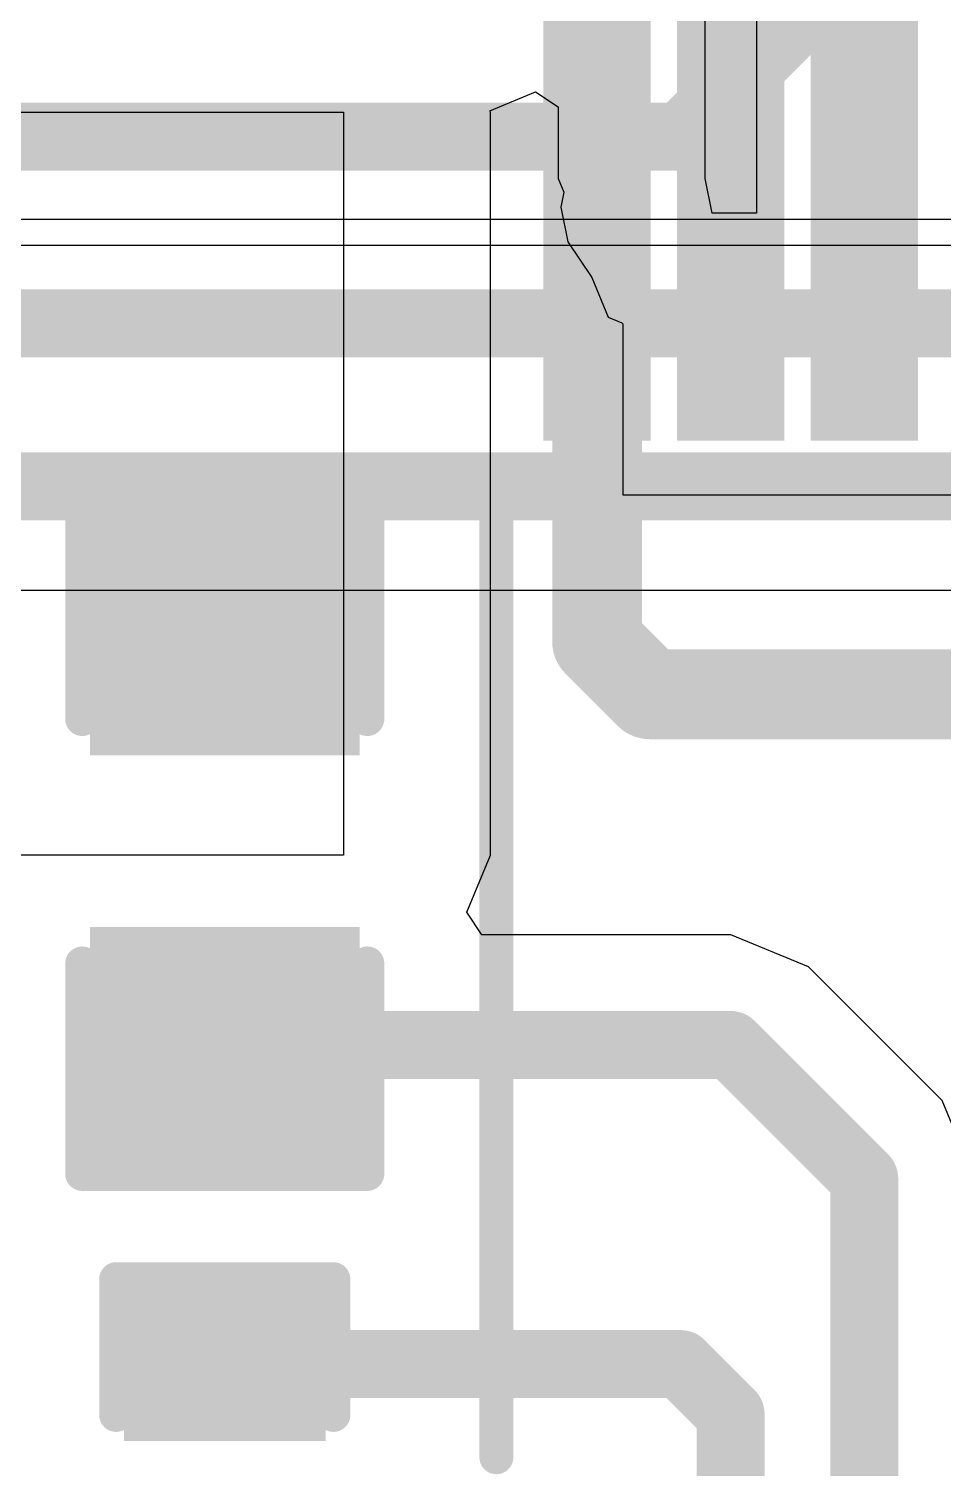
# Model space of a CAD drawing. Header units: inches. Extents: x -4 to 5258, y -4 to 5281.
# Drawn here: x 58.27 to 61.69, y 68.02 to 73.4 of the extents above; entities that cross this region are included whole.
import ezdxf

# ---------------------------------------------------------------- set-up
doc = ezdxf.new("R2010")
doc.units = ezdxf.units.IN
for name, color, linetype in [('Bottom Layer', 5, 'Continuous'), ('Layer 2', 76, 'Continuous'), ('Top Layer', 1, 'Continuous'), ('Top Overlay', 2, 'Continuous'), ('Top Paste', 8, 'Continuous'), ('Top Solder', 216, 'Continuous')]:
    doc.layers.add(name, color=color, linetype=linetype)

# ---------------------------------------------------------------- blocks, each defined once
blk = doc.blocks.new('HTSSOP_38_EP_4_4___4')
at = {"layer": 'Top Layer'}
for points in [[(3.6, 4.65), (3.6, 4.35), (2, 4.35), (2, 4.65)], [(3.6, 4.1501), (3.6, 3.8501), (2, 3.8501), (2, 4.1501)], [(3.6, 3.65), (3.6, 3.35), (2, 3.35), (2, 3.65)]]:
    blk.add_hatch(color=1, dxfattribs=at).paths.add_polyline_path(points)
at = {"layer": 'Top Paste'}
for points in [[(3.6, 4.65), (3.6, 4.35), (2, 4.35), (2, 4.65)], [(3.6, 4.1501), (3.6, 3.8501), (2, 3.8501), (2, 4.1501)], [(3.6, 3.65), (3.6, 3.35), (2, 3.35), (2, 3.65)]]:
    blk.add_hatch(color=8, dxfattribs=at).paths.add_polyline_path(points)
at = {"layer": 'Top Solder'}
for points in [[(3.6508, 4.7008), (3.6508, 4.2992), (1.9492, 4.2992), (1.9492, 4.7008)], [(3.6508, 4.2009), (3.6508, 3.7993), (1.9492, 3.7993), (1.9492, 4.2009)], [(3.6508, 3.7008), (3.6508, 3.2992), (1.9492, 3.2992), (1.9492, 3.7008)]]:
    blk.add_hatch(color=216, dxfattribs=at).paths.add_polyline_path(points)
at = {"layer": 'Top Overlay'}
blk.add_lwpolyline([(-1.8542, 4.8768, 0.127, 0.127, 0), (1.8288, 4.8768, 0.127, 0.127, 0)], format="xyseb", dxfattribs=at)
for points in [[(-1.8859, 4.8768, 0.0635, 0.0635, 1), (-1.8224, 4.8768, 0.0635, 0.0635, 1)], [(1.7971, 4.8768, 0.0635, 0.0635, 1), (1.8606, 4.8768, 0.0635, 0.0635, 1)]]:
    blk.add_lwpolyline(points, format="xyseb", close=True, dxfattribs=at)
blk = doc.blocks.new('C___0603_241')
at = {"layer": 'Top Layer'}
for points in [[(-0.381, 0.4445), (-0.381, -0.4445), (-1.143, -0.4445), (-1.143, 0.4445)], [(1.143, 0.4445), (1.143, -0.4445), (0.381, -0.4445), (0.381, 0.4445)]]:
    blk.add_hatch(color=1, dxfattribs=at).paths.add_polyline_path(points)
at = {"layer": 'Top Paste'}
for points in [[(-0.381, 0.4445), (-0.381, -0.4445), (-1.143, -0.4445), (-1.143, 0.4445)], [(1.143, 0.4445), (1.143, -0.4445), (0.381, -0.4445), (0.381, 0.4445)]]:
    blk.add_hatch(color=8, dxfattribs=at).paths.add_polyline_path(points)
at = {"layer": 'Top Solder'}
for points in [[(-0.321, 0.5045), (-0.321, -0.5045), (-1.203, -0.5045), (-1.203, 0.5045)], [(1.203, 0.5045), (1.203, -0.5045), (0.321, -0.5045), (0.321, 0.5045)]]:
    blk.add_hatch(color=216, dxfattribs=at).paths.add_polyline_path(points)
at = {"layer": 'Top Overlay'}
for points in [[(-1.2446, 0.5334, 0.127, 0.127, 0), (-1.2446, -0.5334, 0.127, 0.127, 0)], [(-1.2446, 0.5334, 0.127, 0.127, 0), (-0.4572, 0.5334, 0.127, 0.127, 0)], [(0.4572, 0.5334, 0.127, 0.127, 0), (1.2446, 0.5334, 0.127, 0.127, 0)], [(1.2446, 0.5334, 0.127, 0.127, 0), (1.2446, -0.5334, 0.127, 0.127, 0)], [(-1.2446, -0.5334, 0.127, 0.127, 0), (-0.4572, -0.5334, 0.127, 0.127, 0)], [(0.4572, -0.5334, 0.127, 0.127, 0), (1.2446, -0.5334, 0.127, 0.127, 0)]]:
    blk.add_lwpolyline(points, format="xyseb", dxfattribs=at)
for points in [[(-1.2764, 0.5334, 0.0635, 0.0635, 1), (-1.2128, 0.5334, 0.0635, 0.0635, 1)], [(-1.2764, 0.5334, 0.0635, 0.0635, 1), (-1.2128, 0.5334, 0.0635, 0.0635, 1)], [(-0.4889, 0.5334, 0.0635, 0.0635, 1), (-0.4254, 0.5334, 0.0635, 0.0635, 1)], [(0.4255, 0.5334, 0.0635, 0.0635, 1), (0.489, 0.5334, 0.0635, 0.0635, 1)], [(1.2129, 0.5334, 0.0635, 0.0635, 1), (1.2764, 0.5334, 0.0635, 0.0635, 1)], [(1.2129, 0.5334, 0.0635, 0.0635, 1), (1.2764, 0.5334, 0.0635, 0.0635, 1)], [(-1.2764, -0.5334, 0.0635, 0.0635, 1), (-1.2128, -0.5334, 0.0635, 0.0635, 1)], [(-1.2764, -0.5334, 0.0635, 0.0635, 1), (-1.2128, -0.5334, 0.0635, 0.0635, 1)], [(-0.4889, -0.5334, 0.0635, 0.0635, 1), (-0.4254, -0.5334, 0.0635, 0.0635, 1)], [(0.4255, -0.5334, 0.0635, 0.0635, 1), (0.489, -0.5334, 0.0635, 0.0635, 1)], [(1.2129, -0.5334, 0.0635, 0.0635, 1), (1.2764, -0.5334, 0.0635, 0.0635, 1)], [(1.2129, -0.5334, 0.0635, 0.0635, 1), (1.2764, -0.5334, 0.0635, 0.0635, 1)]]:
    blk.add_lwpolyline(points, format="xyseb", close=True, dxfattribs=at)
blk = doc.blocks.new('____0402_248')
at = {"layer": 'Top Layer'}
for points in [[(-0.6985, -0.3175), (-0.6985, 0.3175), (-0.2413, 0.3175), (-0.2413, -0.3175)], [(0.2413, -0.3175), (0.2413, 0.3175), (0.6985, 0.3175), (0.6985, -0.3175)]]:
    blk.add_hatch(color=1, dxfattribs=at).paths.add_polyline_path(points)
at = {"layer": 'Top Paste'}
for points in [[(-0.6985, -0.3175), (-0.6985, 0.3175), (-0.2413, 0.3175), (-0.2413, -0.3175)], [(0.2413, -0.3175), (0.2413, 0.3175), (0.6985, 0.3175), (0.6985, -0.3175)]]:
    blk.add_hatch(color=8, dxfattribs=at).paths.add_polyline_path(points)
at = {"layer": 'Top Solder'}
for points in [[(-0.7585, -0.3775), (-0.7585, 0.3775), (-0.1813, 0.3775), (-0.1813, -0.3775)], [(0.1813, -0.3775), (0.1813, 0.3775), (0.7585, 0.3775), (0.7585, -0.3775)]]:
    blk.add_hatch(color=216, dxfattribs=at).paths.add_polyline_path(points)
at = {"layer": 'Top Overlay'}
for points in [[(-0.2794, 0.4064, 0.127, 0.127, 0), (-0.7874, 0.4064, 0.127, 0.127, 0)], [(-0.7874, -0.4064, 0.127, 0.127, 0), (-0.7874, 0.4064, 0.127, 0.127, 0)], [(0.7874, 0.4064, 0.127, 0.127, 0), (0.2794, 0.4064, 0.127, 0.127, 0)], [(0.7874, -0.4064, 0.127, 0.127, 0), (0.7874, 0.4064, 0.127, 0.127, 0)], [(-0.2794, -0.4064, 0.127, 0.127, 0), (-0.7874, -0.4064, 0.127, 0.127, 0)], [(0.7874, -0.4064, 0.127, 0.127, 0), (0.2794, -0.4064, 0.127, 0.127, 0)]]:
    blk.add_lwpolyline(points, format="xyseb", dxfattribs=at)
for points in [[(-0.8192, 0.4064, 0.0635, 0.0635, 1), (-0.7557, 0.4064, 0.0635, 0.0635, 1)], [(-0.8192, 0.4064, 0.0635, 0.0635, 1), (-0.7557, 0.4064, 0.0635, 0.0635, 1)], [(-0.3111, 0.4064, 0.0635, 0.0635, 1), (-0.2477, 0.4064, 0.0635, 0.0635, 1)], [(0.2477, 0.4064, 0.0635, 0.0635, 1), (0.3111, 0.4064, 0.0635, 0.0635, 1)], [(0.7556, 0.4064, 0.0635, 0.0635, 1), (0.8191, 0.4064, 0.0635, 0.0635, 1)], [(0.7556, 0.4064, 0.0635, 0.0635, 1), (0.8191, 0.4064, 0.0635, 0.0635, 1)], [(-0.8191, -0.4064, 0.0635, 0.0635, 1), (-0.7556, -0.4064, 0.0635, 0.0635, 1)], [(-0.8191, -0.4064, 0.0635, 0.0635, 1), (-0.7556, -0.4064, 0.0635, 0.0635, 1)], [(-0.3111, -0.4064, 0.0635, 0.0635, 1), (-0.2477, -0.4064, 0.0635, 0.0635, 1)], [(0.2477, -0.4064, 0.0635, 0.0635, 1), (0.3111, -0.4064, 0.0635, 0.0635, 1)], [(0.7556, -0.4064, 0.0635, 0.0635, 1), (0.8191, -0.4064, 0.0635, 0.0635, 1)], [(0.7556, -0.4064, 0.0635, 0.0635, 1), (0.8191, -0.4064, 0.0635, 0.0635, 1)]]:
    blk.add_lwpolyline(points, format="xyseb", close=True, dxfattribs=at)

msp = doc.modelspace()

# ---------------------------------------------------------------- linework, layer by layer
at = {"layer": 'Bottom Layer'}
for p, q in [((71.4884, 72.6908), (8.2585, 72.6908)), ((45.2701, 71.3043), (69.2602, 71.3043))]:
    msp.add_line(p, q, dxfattribs=at)
for points in [[(8.2585, 72.3023, 0.254, 0.254, 0), (71.8834, 72.3023, 0.254, 0.254, 0)], [(45.1092, 71.6927, 0.254, 0.254, 0), (69.6552, 71.6927, 0.254, 0.254, 0)]]:
    msp.add_lwpolyline(points, format="xyseb", dxfattribs=at)
at = {"layer": 'Layer 2'}
msp.add_line((42.4438, 72.5949), (71.3135, 72.5949), dxfattribs=at)
for points in [[(60.7089, 73.0014, 0.254, 0.254, 0), (61.4529, 73.7455, 0.254, 0.254, 0)], [(52.9478, 73.0014, 0.254, 0.254, 0), (60.7089, 73.0014, 0.254, 0.254, 0)]]:
    msp.add_lwpolyline(points, format="xyseb", dxfattribs=at)
msp.add_lwpolyline([(60.6454, 73.0014, 0.127, 0.127, 1), (60.7724, 73.0014, 0.127, 0.127, 1)], format="xyseb", close=True, dxfattribs=at)
msp.add_lwpolyline([(60.6454, 73.0014, 0.127, 0.127, 1), (60.7724, 73.0014, 0.127, 0.127, 1)], format="xyseb", close=True, dxfattribs=at)
at = {"layer": 'Top Layer'}
for p, q in [((60.9906, 73.9904), (60.9906, 72.7144)), ((60.7987, 72.8451), (60.7987, 73.6468)), ((59.9935, 73.0981), (60.1644, 73.1689)), ((60.1644, 73.1689), (60.2488, 73.1125)), ((53.3073, 73.0931), (59.4457, 73.0931)), ((59.4457, 73.0931), (59.4457, 70.3134)), ((59.9955, 73.0931), (59.9935, 73.0981)), ((59.9955, 70.3134), (59.9955, 73.0931)), ((60.2488, 73.1125), (60.2488, 72.8451)), ((60.2488, 72.8451), (60.2704, 72.793)), ((60.8247, 72.7144), (60.7987, 72.8451)), ((60.2704, 72.793), (60.2594, 72.7378)), ((60.2594, 72.7378), (60.2854, 72.6072)), ((60.9906, 72.7144), (60.8247, 72.7144)), ((60.8247, 72.7144), (60.8247, 72.7144)), ((60.2854, 72.6072), (60.3745, 72.4738)), ((60.3745, 72.4738), (60.4359, 72.3256)), ((60.4359, 72.3256), (60.4879, 72.3041)), ((60.4879, 72.3041), (60.4905, 72.3002)), ((60.4905, 72.3002), (60.4905, 71.6604)), ((60.4905, 71.6604), (63.879, 71.6604)), ((59.4457, 70.3134), (58.0386, 70.3134)), ((59.9071, 70.0998), (59.9955, 70.3134)), ((59.9635, 70.0153), (59.9071, 70.0998)), ((60.8946, 70.0153), (59.9635, 70.0153)), ((61.1862, 69.8945), (60.8946, 70.0153)), ((61.6862, 69.3946), (61.1862, 69.8945)), ((61.807, 69.103), (61.6862, 69.3946))]:
    msp.add_line(p, q, dxfattribs=at)
for points in [[(61.3946, 72.7144, 0.254, 0.254, 0), (61.3946, 74.5909, 0.254, 0.254, 0)], [(60.3946, 71.1112, 0.3356, 0.3356, 0), (60.3946, 72.7144, 0.3356, 0.3356, 0)], [(60.3946, 71.1112, 0.3356, 0.3356, 0), (60.5912, 70.9146, 0.3356, 0.3356, 0)], [(60.5912, 70.9146, 0.3356, 0.3356, 0), (62.8944, 70.9146, 0.3356, 0.3356, 0)], [(59.0013, 69.6029, 0.254, 0.254, 0), (60.8946, 69.6029, 0.254, 0.254, 0)], [(60.8946, 69.6029, 0.254, 0.254, 0), (61.3946, 69.103, 0.254, 0.254, 0)], [(61.3946, 67.1144, 0.254, 0.254, 0), (61.3946, 69.103, 0.254, 0.254, 0)], [(59.0013, 68.409, 0.254, 0.254, 0), (60.7072, 68.409, 0.254, 0.254, 0)], [(60.7072, 68.409, 0.254, 0.254, 0), (60.8945, 68.2218, 0.254, 0.254, 0)], [(60.8945, 67.1144, 0.254, 0.254, 0), (60.8945, 68.2218, 0.254, 0.254, 0)]]:
    msp.add_lwpolyline(points, format="xyseb", dxfattribs=at)
for points in [[(60.3107, 72.7144, 0.1678, 0.1678, 1), (60.4785, 72.7144, 0.1678, 0.1678, 1)], [(61.3311, 72.7144, 0.127, 0.127, 1), (61.4581, 72.7144, 0.127, 0.127, 1)], [(60.3107, 71.1112, 0.1678, 0.1678, 1), (60.4785, 71.1112, 0.1678, 0.1678, 1)], [(60.3107, 71.1112, 0.1678, 0.1678, 1), (60.4785, 71.1112, 0.1678, 0.1678, 1)], [(60.5073, 70.9146, 0.1678, 0.1678, 1), (60.6751, 70.9146, 0.1678, 0.1678, 1)], [(60.5073, 70.9146, 0.1678, 0.1678, 1), (60.6751, 70.9146, 0.1678, 0.1678, 1)], [(58.9378, 69.6029, 0.127, 0.127, 1), (59.0648, 69.6029, 0.127, 0.127, 1)], [(60.8311, 69.6029, 0.127, 0.127, 1), (60.9581, 69.6029, 0.127, 0.127, 1)], [(60.8311, 69.6029, 0.127, 0.127, 1), (60.9581, 69.6029, 0.127, 0.127, 1)], [(61.3311, 69.103, 0.127, 0.127, 1), (61.4581, 69.103, 0.127, 0.127, 1)], [(61.3311, 69.103, 0.127, 0.127, 1), (61.4581, 69.103, 0.127, 0.127, 1)], [(58.9378, 68.409, 0.127, 0.127, 1), (59.0648, 68.409, 0.127, 0.127, 1)], [(60.6437, 68.409, 0.127, 0.127, 1), (60.7707, 68.409, 0.127, 0.127, 1)], [(60.6437, 68.409, 0.127, 0.127, 1), (60.7707, 68.409, 0.127, 0.127, 1)], [(60.831, 68.2218, 0.127, 0.127, 1), (60.958, 68.2218, 0.127, 0.127, 1)], [(60.831, 68.2218, 0.127, 0.127, 1), (60.958, 68.2218, 0.127, 0.127, 1)]]:
    msp.add_lwpolyline(points, format="xyseb", close=True, dxfattribs=at)

# ---------------------------------------------------------------- block references
for name, p, rotation in [('HTSSOP_38_EP_4_4___4', (64.8946, 69.9144), 90), ('C___0603_241', (59.0014, 70.3649), 90), ('____0402_248', (59.0014, 67.9391), 270)]:
    msp.add_blockref(name, p, dxfattribs=dict(rotation=rotation))

doc.saveas('drawing.dxf')
